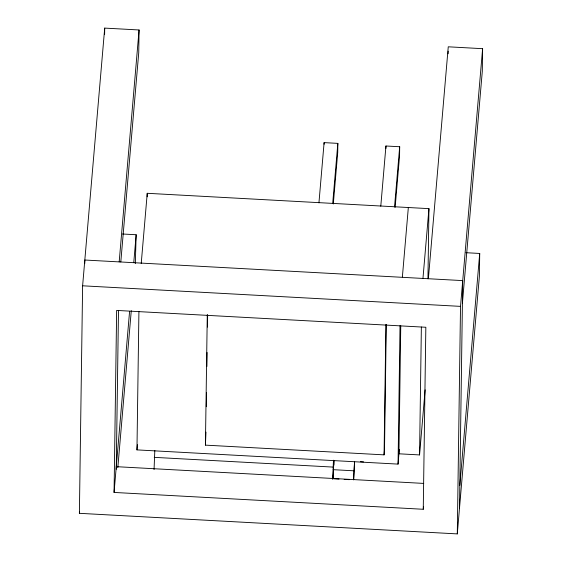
<?xml version="1.0" encoding="UTF-8"?>
<svg xmlns="http://www.w3.org/2000/svg" width="562" height="562" viewBox="0 0 562 562"><rect width="100%" height="100%" fill="white"/><g stroke="black" fill="none" stroke-linecap="round" stroke-linejoin="round"><path stroke-width="0.84" d="M465.961 252.703L479.709 253.455L479.386 276.202L457.292 533.9L79.39 513.317L82.614 285.798L104.708 28.1L139.067 29.969L138.744 52.723L120.802 261.976M84.778 263.529L84.827 260.023L462.73 280.607L459.498 508.132M104.623 34.226L104.708 28.1M114.065 492.438L116.65 310.421L425.841 327.26L423.256 509.277L114.065 492.438L129.583 311.467M116.236 469.291L118.484 310.898M122.418 233.996L136.159 234.74L135.309 263.599M399.308 449.459L398.058 464.107L136.959 449.888L138.919 311.481M147.188 196.805L147.237 193.3L428.947 208.643L427.949 278.724M154.051 469.6L154.817 450.478M386.284 324.569L384.506 449.712L384.064 454.862L205.418 445.132L207.273 314.748M205.973 432.108L205.418 445.132M206.331 406.726L206.528 392.726M206.907 366.473L207.104 352.472M207.462 327.091L207.638 314.839M324.084 144.279L324.105 142.622L337.846 143.373L337.72 152.471L333.301 203.971M332.697 479.33L333.463 460.208M333.884 460.966L333.006 478.775L333.533 472.677M333.891 465.062L333.947 460.924M354.496 462.09L353.624 479.899L354.559 462.048M385.911 148.473L385.946 145.994L399.687 146.738L399.561 155.843L395.142 207.336M384.064 454.862L385.911 324.478M398.058 464.107L400.018 325.7M400.755 325.904L398.936 453.801L419.554 454.925L425.132 389.824M419.554 454.925L421.367 327.028M448.16 53.811L448.195 51.184M457.292 533.9L460.517 306.374L482.61 48.683L448.258 46.808L428.377 278.738M482.61 48.683L482.287 71.43L462.407 303.361M79.39 513.317L79.537 511.603M119.179 261.899L139.067 29.969M133.763 262.644L136.159 234.74M117.823 467.626L131.276 310.681M141.217 263.529L147.237 193.3M136.959 449.888L137.402 444.69M318.942 202.847L324.105 142.622M332.683 203.599L337.846 143.373M380.783 206.219L385.946 145.994M394.524 206.964L399.687 146.738M402.378 276.968L408.335 207.526M422.989 278.085L428.947 208.643M423.256 509.277L423.481 506.699M459.821 485.378L479.709 253.455M82.614 285.798L460.517 306.374M360.404 461.683L363.551 461.859M154.227 457.349L332.873 467.078M333.14 469.677L353.751 470.801M116.278 466.671L423.72 483.411M333.87 478.824L339.019 479.105M344.176 479.386L349.325 479.667"/></g></svg>
